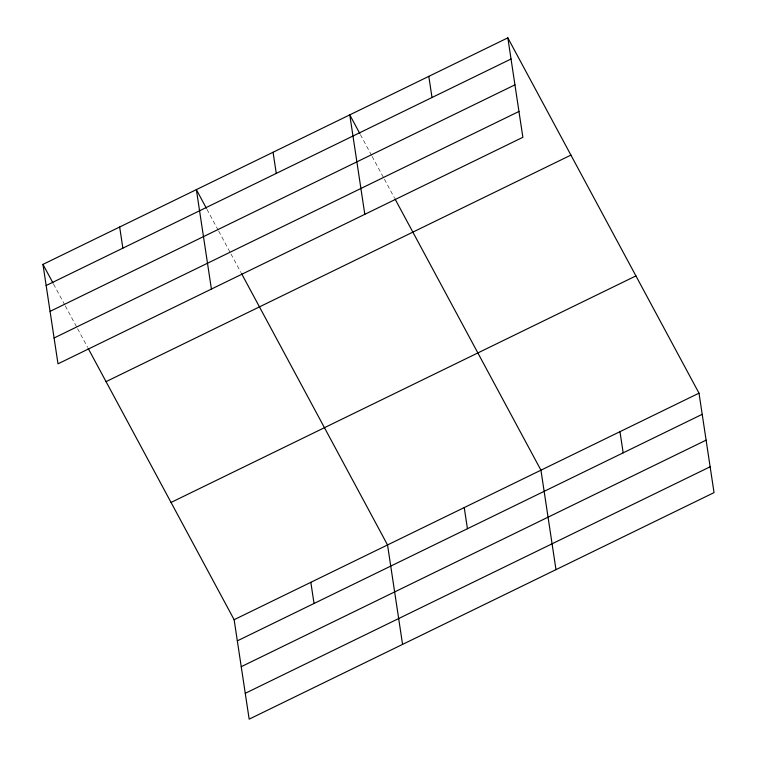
<?xml version="1.0" encoding="UTF-8"?>
<svg xmlns="http://www.w3.org/2000/svg" width="757" height="757" viewBox="0 0 757 757"><rect width="100%" height="100%" fill="white"/><g stroke="black" fill="none" stroke-linecap="round" stroke-linejoin="round"><path stroke-width="0.57" stroke-dasharray="3.79 2.84" d="M360.379 134.585L371.545 155.336M372.103 156.377L383.827 178.169M384.386 179.201L394.435 197.88M206.973 209.339L218.139 230.09M218.697 231.131L230.421 252.923M230.98 253.964L241.029 272.643M53.567 284.093L64.733 304.853M65.291 305.885L77.015 327.677M77.574 328.718L87.623 347.397"/><path stroke-width="1.14" d="M507.833 37.85L522.869 137.301L57.996 363.833L42.96 264.382L507.833 37.85L699.004 393.167L714.04 492.618L249.167 719.15L234.131 619.699L88.181 348.428M46.158 285.531L511.032 59.008M50.066 311.373L514.94 84.841M54.088 337.991L518.961 111.459M106.046 381.632L570.92 155.109M171.044 502.449L635.918 275.917M234.131 619.699L699.004 393.167M237.329 640.857L702.203 414.325M241.237 666.69L706.111 440.158M245.259 693.308L710.132 466.785M359.821 133.544L349.772 114.875L364.817 214.326M394.993 198.921L540.943 470.192L555.988 569.643M206.415 208.307L196.366 189.629L211.411 289.079M241.587 273.674L387.537 544.945L402.573 644.396M42.96 264.382L53.009 283.061M619.974 431.679L623.172 452.837M428.803 76.362L432.001 97.511M464.24 507.568L467.438 528.717M273.069 152.252L276.267 173.4M310.834 582.322L314.032 603.48M119.663 227.005L122.861 248.154"/></g></svg>
